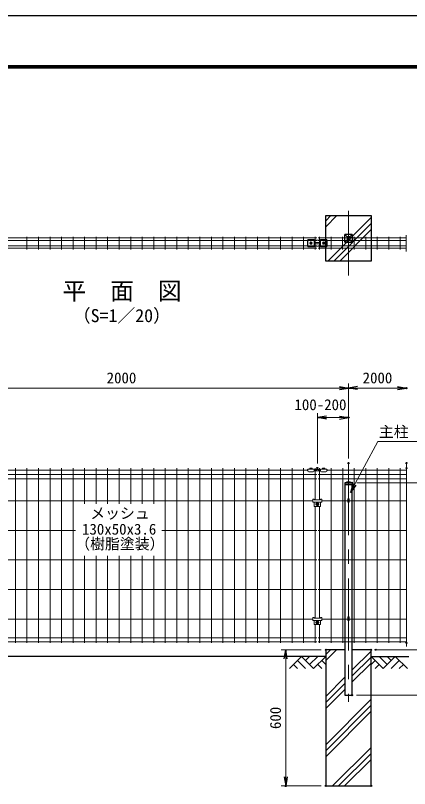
# Model space of a CAD drawing. Units: millimetres, scale not verified. Extents: x -4200 to 4200, y -2970 to 2970.
# Drawn here: x -2467 to -731, y -435 to 2970 of the extents above; entities that cross this region are included whole.
import ezdxf
from ezdxf.enums import TextEntityAlignment as Align

# ---------------------------------------------------------------- set-up
doc = ezdxf.new("R2010")
doc.units = ezdxf.units.MM
doc.header["$LTSCALE"] = 10
doc.header["$PDMODE"] = 32
doc.header["$PDSIZE"] = 5
doc.linetypes.add('USER1', pattern=[50.8, 31.75, -6.35, 6.35, -6.35])
for name, color, linetype, lineweight in [('0-0_D-TTL-TXT', 7, 'Continuous', 25), ('0-1_D-BGD', 7, 'Continuous', 25), ('0-2_D-STR4', 7, 'Continuous', 25), ('0-3_D-STR-DIM', 7, 'Continuous', 13), ('0-4_D-STR3', 3, 'Continuous', 13), ('0-5_D-BMK', 2, 'USER1', 13), ('0-6_D-STR1', 1, 'Continuous', 25), ('0-7_D-STR2', 7, 'Continuous', 13), ('0-8_D-DCR-HCH', 7, 'Continuous', 13), ('0-B_D-STR-TXT', 7, 'Continuous', 25), ('0-C_D-TTL', 7, 'Continuous', 25)]:
    doc.layers.add(name, color=color, linetype=linetype, lineweight=lineweight)
doc.layers.add('0-9_0', color=7, linetype='Continuous')
doc.layers.add('0-A_Defpoints', color=7, linetype='Continuous')
doc.styles.add('ＭＳ ゴシック', font='')
doc.styles.get('ＭＳ ゴシック').set_extended_font_data('MS Gothic')

# ---------------------------------------------------------------- blocks, each defined once
blk = doc.blocks.new('_Open')
at = {"layer": '0-9_0'}
blk.add_line((-10, 1.667), (0, 0), dxfattribs=at)
blk.add_lwpolyline([(-10, -1.667), (0, 0), (-10, 0)], dxfattribs=at)

msp = doc.modelspace()

# ---------------------------------------------------------------- linework, layer by layer
at = {"layer": '0-1_D-BGD'}
for p, q in [((-1100.13, 146.6), (-2900.13, 146.6)), ((-900.13, 146.6), (-734.67, 146.6))]:
    msp.add_line(p, q, dxfattribs=at)
at = {"layer": '0-2_D-STR4'}
msp.add_lwpolyline([(-1100.13, 2088.52), (-900.13, 2088.52), (-900.13, 1888.52), (-1100.13, 1888.52)], close=True, dxfattribs=at)
msp.add_lwpolyline([(-1015.63, 176.6), (-1100.13, 176.6), (-1100.13, -423.4), (-900.13, -423.4), (-900.13, 176.6), (-984.63, 176.6)], dxfattribs=at)
at = {"layer": '0-3_D-STR-DIM'}
for p, q in [((-745.79, 2003.31), (-745.79, 1931.11)), ((-2960.13, 1328.86), (-1040.13, 1328.86)), ((-1000.13, 1018.86), (-1000.13, 1348.86)), ((-1000.13, 1018.86), (-1000.13, 1348.86)), ((-960.13, 1328.86), (-784.67, 1328.86)), ((-1137.06, 997.01), (-1137.06, 1218.86)), ((-1097.06, 1198.86), (-1040.13, 1198.86)), ((-1000.13, 1018.86), (-1000.13, 1218.86)), ((-744.67, 998.86), (-744.67, 191.34)), ((-963.63, 911.6), (-264.67, 911.6)), ((-1120.13, 176.6), (-1296.53, 176.6)), ((-880.13, 176.6), (-524.67, 176.6)), ((-880.13, 176.6), (-394.67, 176.6)), ((-860.13, 176.6), (-394.67, 176.6)), ((-1276.53, 136.6), (-1276.53, -383.4)), ((-964.63, -23.4), (-394.67, -23.4)), ((-964.63, -23.4), (-264.67, -23.4)), ((-1120.13, -423.4), (-1296.53, -423.4))]:
    msp.add_line(p, q, dxfattribs=at)
at = {"layer": '0-4_D-STR3'}
for p, q in [((-1180.09, 1981.12), (-1180.09, 1954.12)), ((-1178.59, 1981.12), (-1180.09, 1981.12)), ((-1178.59, 1983.7), (-1151.59, 1983.7)), ((-1178.59, 1983.7), (-1178.59, 1951.54)), ((-1151.59, 1983.7), (-1151.59, 1951.54)), ((-1122.59, 1981.12), (-1151.59, 1981.12)), ((-1122.59, 1983.7), (-1122.59, 1951.54)), ((-1122.59, 1983.7), (-1095.59, 1983.7)), ((-1095.59, 1983.7), (-1095.59, 1951.54)), ((-1094.09, 1981.12), (-1095.59, 1981.12)), ((-1094.09, 1954.12), (-1094.09, 1981.12)), ((-1180.09, 1954.12), (-1178.59, 1954.12)), ((-1178.59, 1951.54), (-1151.59, 1951.54)), ((-1167.64, 1972.03), (-1170.19, 1967.62)), ((-1167.64, 1963.21), (-1170.19, 1967.62)), ((-1167.92, 1969.74), (-1166.51, 1968.33)), ((-1167.92, 1965.5), (-1166.51, 1966.91)), ((-1162.54, 1972.03), (-1167.64, 1972.03)), ((-1162.54, 1963.21), (-1167.64, 1963.21)), ((-1167.21, 1970.45), (-1165.8, 1969.03)), ((-1167.21, 1964.79), (-1165.8, 1966.21)), ((-1162.97, 1970.45), (-1164.38, 1969.03)), ((-1162.97, 1964.79), (-1164.38, 1966.21)), ((-1162.26, 1969.74), (-1163.68, 1968.33)), ((-1162.26, 1965.5), (-1163.68, 1966.91)), ((-1162.54, 1972.03), (-1159.99, 1967.62)), ((-1162.54, 1963.21), (-1159.99, 1967.62)), ((-1151.59, 1954.12), (-1122.59, 1954.12)), ((-1150.59, 1970.12), (-1123.59, 1970.12)), ((-1150.59, 1965.12), (-1123.59, 1965.12)), ((-1122.59, 1951.54), (-1095.59, 1951.54)), ((-1111.64, 1972.03), (-1114.19, 1967.62)), ((-1111.64, 1963.21), (-1114.19, 1967.62)), ((-1111.92, 1969.74), (-1110.51, 1968.33)), ((-1111.92, 1965.5), (-1110.51, 1966.91)), ((-1106.54, 1972.03), (-1111.64, 1972.03)), ((-1106.54, 1963.21), (-1111.64, 1963.21)), ((-1111.21, 1970.45), (-1109.8, 1969.03)), ((-1111.21, 1964.79), (-1109.8, 1966.21)), ((-1106.97, 1970.45), (-1108.38, 1969.03)), ((-1106.97, 1964.79), (-1108.38, 1966.21)), ((-1106.26, 1969.74), (-1107.68, 1968.33)), ((-1106.26, 1965.5), (-1107.68, 1966.91)), ((-1106.54, 1972.03), (-1103.99, 1967.62)), ((-1106.54, 1963.21), (-1103.99, 1967.62)), ((-1095.59, 1954.12), (-1094.09, 1954.12)), ((-1180.08, 964.77), (-1180.08, 970.17)), ((-1180.08, 970.17), (-1178.58, 970.17)), ((-1180.08, 964.77), (-1178.58, 964.77)), ((-1178.58, 971.77), (-1151.58, 971.77)), ((-1178.58, 971.77), (-1178.58, 964.27)), ((-1174.58, 960.27), (-1155.58, 960.27)), ((-1170.59, 971.77), (-1170.59, 976.4)), ((-1169.21, 976.77), (-1160.95, 976.77)), ((-1167.84, 971.77), (-1167.84, 976.4)), ((-1162.33, 971.77), (-1162.33, 976.4)), ((-1159.58, 976.4), (-1159.58, 971.77)), ((-1151.58, 971.77), (-1151.58, 964.27)), ((-1151.58, 970.17), (-1122.58, 970.17)), ((-1151.58, 964.77), (-1122.58, 964.77)), ((-1122.58, 971.77), (-1095.58, 971.77)), ((-1122.58, 971.77), (-1122.58, 964.27)), ((-1118.58, 960.27), (-1099.58, 960.27)), ((-1114.6, 971.77), (-1114.6, 976.4)), ((-1113.22, 976.77), (-1104.96, 976.77)), ((-1111.84, 971.77), (-1111.84, 976.4)), ((-1106.34, 971.77), (-1106.34, 976.4)), ((-1103.58, 976.4), (-1103.58, 971.77)), ((-1095.58, 971.77), (-1095.58, 964.27)), ((-1095.58, 970.17), (-1094.08, 970.17)), ((-1095.58, 966.37), (-1094.08, 966.37)), ((-1095.58, 964.77), (-1094.08, 964.77)), ((-1094.08, 970.17), (-1094.08, 964.77)), ((-1157.09, 839.9), (-1157.09, 827.1)), ((-1157.09, 827.1), (-1117.09, 827.1)), ((-1151.09, 837), (-1123.09, 837)), ((-1151.09, 827.1), (-1151.09, 808.1)), ((-1140.56, 818.1), (-1138.56, 818.1)), ((-1137.56, 821.1), (-1137.56, 819.1)), ((-1136.56, 821.1), (-1136.56, 819.1)), ((-1133.56, 818.1), (-1135.56, 818.1)), ((-1123.09, 839.9), (-1123.09, 837)), ((-1123.09, 839.9), (-1117.09, 839.9)), ((-1123.09, 827.1), (-1123.09, 808.1)), ((-1117.09, 839.9), (-1117.09, 827.1)), ((-1002.73, 840.77), (-1002.73, 828.6)), ((-997.53, 840.77), (-997.53, 828.6)), ((-1151.09, 808.1), (-1123.09, 808.1)), ((-1140.56, 817.1), (-1138.56, 817.1)), ((-1137.56, 814.1), (-1137.56, 816.1)), ((-1136.56, 814.1), (-1136.56, 816.1)), ((-1133.56, 817.1), (-1135.56, 817.1)), ((-1157.12, 318.9), (-1151.12, 318.9)), ((-1157.12, 318.9), (-1157.12, 306.1)), ((-1151.12, 318.9), (-1151.12, 316)), ((-1151.12, 316), (-1123.12, 316)), ((-1123.12, 318.9), (-1117.12, 318.9)), ((-1123.12, 318.9), (-1123.12, 316)), ((-1117.12, 318.9), (-1117.12, 306.1)), ((-1002.73, 319.77), (-1002.73, 307.6)), ((-997.53, 319.77), (-997.53, 307.6)), ((-1157.12, 306.1), (-1117.12, 306.1)), ((-1151.12, 306.1), (-1151.12, 287.1)), ((-1151.12, 287.1), (-1123.12, 287.1)), ((-1140.59, 297.1), (-1138.59, 297.1)), ((-1140.59, 296.1), (-1138.59, 296.1)), ((-1137.59, 300.1), (-1137.59, 298.1)), ((-1137.59, 293.1), (-1137.59, 295.1)), ((-1136.59, 300.1), (-1136.59, 298.1)), ((-1136.59, 293.1), (-1136.59, 295.1)), ((-1133.59, 297.1), (-1135.59, 297.1)), ((-1133.59, 296.1), (-1135.59, 296.1)), ((-1123.12, 306.1), (-1123.12, 287.1))]:
    msp.add_line(p, q, dxfattribs=at)
msp.add_lwpolyline([(-1157.09, 839.9), (-1151.09, 839.9), (-1151.09, 837)], dxfattribs=at)
for centre, radius in [((-1165.09, 1967.62), 4.41), ((-1109.09, 1967.62), 4.41), ((-1137.06, 817.6), 6.5), ((-1137.09, 296.6), 6.5)]:
    msp.add_circle(centre, radius, dxfattribs=at)
for centre, radius, start, end in [((-1167.57, 1970.09), 0.5, 44.99953, 224.99952), ((-1167.57, 1965.14), 0.5, 135, 314.99998), ((-1165.09, 1968.87), 3.75, 57.53826, 122.46174), ((-1165.09, 1966.37), 3.75, 237.53826, 302.46174), ((-1167.21, 1967.62), 1, 314.99999, 45), ((-1165.09, 1969.74), 1, 225.00001, 314.99999), ((-1165.09, 1965.5), 1, 45, 135), ((-1162.97, 1967.62), 1, 135, 225.00001), ((-1162.62, 1970.09), 0.5, 315, 135), ((-1162.62, 1965.14), 0.5, 225.00001, 44.99999), ((-1150.59, 1967.62), 2.5, 90, 113.57818), ((-1150.59, 1967.62), 2.5, 246.42182, 270), ((-1123.59, 1967.62), 2.5, 66.42182, 90), ((-1123.59, 1967.62), 2.5, 270, 293.57818), ((-1111.57, 1970.09), 0.5, 44.99953, 224.99952), ((-1111.57, 1965.14), 0.5, 135, 314.99998), ((-1109.09, 1968.87), 3.75, 57.53826, 122.46174), ((-1109.09, 1966.37), 3.75, 237.53826, 302.46174), ((-1111.21, 1967.62), 1, 314.99999, 45), ((-1109.09, 1969.74), 1, 225.00001, 314.99999), ((-1109.09, 1965.5), 1, 45, 135), ((-1106.97, 1967.62), 1, 135, 225.00001), ((-1106.62, 1970.09), 0.5, 315, 135), ((-1106.62, 1965.14), 0.5, 225.00001, 44.99999), ((-1174.58, 964.27), 4, 180, 270), ((-1169.21, 974.02), 2.75, 60, 120), ((-1165.08, 966.31), 10.46, 74.73852, 105.26148), ((-1160.95, 974.02), 2.75, 60, 120), ((-1155.58, 964.27), 4, 270, 0), ((-1118.58, 964.27), 4, 180, 270), ((-1113.22, 974.02), 2.75, 60, 120), ((-1109.09, 966.31), 10.46, 74.73852, 105.26148), ((-1104.96, 974.02), 2.75, 60, 120), ((-1099.58, 964.27), 4, 270, 0), ((-1140.56, 817.6), 0.5, 90.00001, 270), ((-1138.56, 819.1), 1, 270, 0.00001), ((-1137.06, 821.1), 0.5, 0, 179.99999), ((-1135.56, 819.1), 1, 180.00001, 270), ((-1133.56, 817.6), 0.5, 270.00049, 90.00046), ((-1000.13, 828.6), 2.6, 180, 0), ((-1138.56, 816.1), 1, 0, 90), ((-1137.06, 814.1), 0.5, 180.00002, 0.00001), ((-1135.56, 816.1), 1, 90, 180.00001), ((-1000.13, 307.6), 2.6, 180, 0), ((-1140.59, 296.6), 0.5, 90.00001, 270), ((-1138.59, 298.1), 1, 270, 0.00001), ((-1138.59, 295.1), 1, 0, 90), ((-1137.09, 300.1), 0.5, 0, 179.99999), ((-1137.09, 293.1), 0.5, 180.00002, 0.00001), ((-1135.59, 298.1), 1, 180.00001, 270), ((-1135.59, 295.1), 1, 90, 180.00001), ((-1133.59, 296.6), 0.5, 270.00049, 90.00046)]:
    msp.add_arc(centre, radius, start, end, dxfattribs=at)
for centre in [(-1000.13, 840.76), (-1000.13, 319.76)]:
    msp.add_ellipse(centre, major_axis=(-2.6, 0), ratio=0.649974, start_param=3.1415927, end_param=6.2831853, dxfattribs=at)
at = {"layer": '0-5_D-BMK'}
for p, q in [((-1000.13, 2109.12), (-1000.13, 1825.41)), ((-1000.13, 998.86), (-1000.13, -53.4))]:
    msp.add_line(p, q, dxfattribs=at)
at = {"layer": '0-6_D-STR1'}
for p, q in [((-983.63, 2005.02), (-1016.63, 2005.02)), ((-1016.63, 1972.02), (-1016.63, 2005.02)), ((-1006.13, 1994.52), (-1016.63, 2005.02)), ((-1006.13, 1982.52), (-1016.63, 1972.02)), ((-994.13, 1994.52), (-1006.13, 1994.52)), ((-1006.13, 1994.52), (-1006.13, 1982.52)), ((-994.13, 1982.52), (-1006.13, 1982.52)), ((-994.13, 1994.52), (-983.63, 2005.02)), ((-994.13, 1994.52), (-994.13, 1982.52)), ((-983.63, 1972.02), (-994.13, 1982.52)), ((-983.63, 2005.02), (-983.63, 1972.02)), ((-1016.63, 1972.02), (-983.63, 1972.02)), ((-1016.63, 911.6), (-1006.13, 915.6)), ((-1016.63, 911.6), (-983.63, 911.6)), ((-1016.63, 911.6), (-1016.63, 904.6)), ((-1016.63, 904.6), (-983.63, 904.6)), ((-1015.63, 904.6), (-1015.63, -23.4)), ((-1006.13, 915.6), (-994.13, 915.6)), ((-994.13, 915.6), (-983.63, 911.6)), ((-984.63, 904.6), (-984.63, -23.4)), ((-983.63, 911.6), (-983.63, 904.6)), ((-1015.63, -23.4), (-984.63, -23.4))]:
    msp.add_line(p, q, dxfattribs=at)
at = {"layer": '0-7_D-STR2'}
for p, q in [((-3134.09, 1990.22), (-1140.09, 1990.22)), ((-3095.59, 1978.92), (-1140.09, 1978.92)), ((-2416.35, 1995.62), (-2416.35, 1939.62)), ((-2365.58, 1995.62), (-2365.58, 1939.62)), ((-2314.81, 1995.62), (-2314.81, 1939.62)), ((-2264.04, 1995.62), (-2264.04, 1939.62)), ((-2213.27, 1995.62), (-2213.27, 1939.62)), ((-2162.5, 1995.62), (-2162.5, 1939.62)), ((-2111.73, 1995.62), (-2111.73, 1939.62)), ((-2060.96, 1995.62), (-2060.96, 1939.62)), ((-2010.19, 1995.62), (-2010.19, 1939.62)), ((-1959.42, 1995.62), (-1959.42, 1939.62)), ((-1908.65, 1995.62), (-1908.65, 1939.62)), ((-1857.89, 1995.62), (-1857.89, 1939.62)), ((-1807.12, 1995.62), (-1807.12, 1939.62)), ((-1756.35, 1995.62), (-1756.35, 1939.62)), ((-1705.58, 1995.62), (-1705.58, 1939.62)), ((-1654.81, 1995.62), (-1654.81, 1939.62)), ((-1604.04, 1995.62), (-1604.04, 1939.62)), ((-1553.27, 1995.62), (-1553.27, 1939.62)), ((-1502.5, 1995.62), (-1502.5, 1939.62)), ((-1451.73, 1995.62), (-1451.73, 1939.62)), ((-1400.96, 1995.62), (-1400.96, 1939.62)), ((-1350.19, 1995.62), (-1350.19, 1939.62)), ((-1299.42, 1995.62), (-1299.42, 1939.62)), ((-1248.65, 1995.62), (-1248.65, 1939.62)), ((-1197.89, 1995.62), (-1197.89, 1939.62)), ((-1147.07, 1995.62), (-1147.07, 1939.62)), ((-1134.09, 1990.22), (-745.79, 1990.22)), ((-1134.09, 1978.92), (-745.79, 1978.92)), ((-1127.12, 1995.62), (-1127.12, 1939.62)), ((-1076.35, 1995.62), (-1076.35, 1939.62)), ((-1025.58, 1995.62), (-1025.58, 1939.62)), ((-974.81, 1995.62), (-974.81, 1939.62)), ((-924.04, 1995.62), (-924.04, 1939.62)), ((-873.27, 1995.62), (-873.27, 1939.62)), ((-822.5, 1995.62), (-822.5, 1939.62)), ((-771.73, 1995.62), (-771.73, 1939.62)), ((-3134.09, 1945.02), (-1140.09, 1945.02)), ((-3095.59, 1956.32), (-1140.09, 1956.32)), ((-1134.09, 1956.32), (-745.79, 1956.32)), ((-1134.09, 1945.02), (-745.79, 1945.02)), ((-1178.58, 968.17), (-3095.6, 968.17)), ((-2467.08, 976.6), (-2467.08, 206.6)), ((-2416.31, 976.6), (-2416.31, 206.6)), ((-2365.54, 976.6), (-2365.54, 206.6)), ((-2314.77, 976.6), (-2314.77, 206.6)), ((-2264, 976.6), (-2264, 206.6)), ((-2213.23, 976.6), (-2213.23, 206.6)), ((-2162.46, 976.6), (-2162.46, 818.79)), ((-2111.69, 976.6), (-2111.69, 818.79)), ((-2060.92, 976.6), (-2060.92, 818.79)), ((-2010.15, 976.6), (-2010.15, 818.79)), ((-1959.38, 976.6), (-1959.38, 818.79)), ((-1908.61, 976.6), (-1908.61, 818.79)), ((-1857.85, 976.6), (-1857.85, 818.79)), ((-1807.08, 976.6), (-1807.08, 206.6)), ((-1756.31, 976.6), (-1756.31, 206.6)), ((-1705.54, 976.6), (-1705.54, 206.6)), ((-1654.77, 976.6), (-1654.77, 206.6)), ((-1604, 976.6), (-1604, 206.6)), ((-1553.23, 976.6), (-1553.23, 206.6)), ((-1502.46, 976.6), (-1502.46, 206.6)), ((-1451.69, 976.6), (-1451.69, 206.6)), ((-1400.92, 976.6), (-1400.92, 206.6)), ((-1350.15, 976.6), (-1350.15, 206.6)), ((-1299.38, 976.6), (-1299.38, 206.6)), ((-1248.61, 976.6), (-1248.61, 206.6)), ((-1197.85, 976.6), (-1197.85, 206.6)), ((-1140.08, 968.17), (-1151.58, 968.17)), ((-1147.08, 976.6), (-1147.08, 837)), ((-1122.58, 968.17), (-1134.09, 968.17)), ((-1127.08, 976.6), (-1127.08, 837)), ((-744.67, 968.17), (-1095.58, 968.17)), ((-1076.31, 976.6), (-1076.31, 206.6)), ((-1025.54, 976.6), (-1025.54, 206.6)), ((-974.77, 976.6), (-974.77, 206.6)), ((-924, 976.6), (-924, 206.6)), ((-873.23, 976.6), (-873.23, 206.6)), ((-822.46, 976.6), (-822.46, 206.6)), ((-771.69, 976.6), (-771.69, 206.6)), ((-1140.08, 948.6), (-3134.09, 948.6)), ((-1140.08, 929.03), (-3134.09, 929.03)), ((-744.67, 948.6), (-1134.09, 948.6)), ((-744.67, 929.03), (-1134.09, 929.03)), ((-1157.09, 832.6), (-2997.53, 832.6)), ((-1002.73, 832.6), (-1117.09, 832.6)), ((-744.67, 832.6), (-997.53, 832.6)), ((-1147.08, 808.1), (-1147.08, 316)), ((-1127.08, 808.1), (-1127.08, 316)), ((-2202.17, 702.35), (-3134.09, 702.35)), ((-1140.08, 702.35), (-1822.1, 702.35)), ((-744.67, 702.35), (-1134.09, 702.35)), ((-2162.46, 589.98), (-2162.46, 206.6)), ((-2111.69, 589.98), (-2111.69, 206.6)), ((-2060.92, 589.98), (-2060.92, 206.6)), ((-2010.15, 589.98), (-2010.15, 206.6)), ((-1959.38, 589.98), (-1959.38, 206.6)), ((-1908.61, 589.98), (-1908.61, 206.6)), ((-1857.85, 589.98), (-1857.85, 206.6)), ((-1140.08, 572.1), (-3134.09, 572.1)), ((-744.67, 572.1), (-1134.09, 572.1)), ((-1140.08, 441.85), (-3134.09, 441.85)), ((-744.67, 441.85), (-1134.09, 441.85)), ((-1157.12, 311.6), (-2997.53, 311.6)), ((-1002.73, 311.6), (-1117.12, 311.6)), ((-744.67, 311.6), (-997.53, 311.6)), ((-1147.08, 287.1), (-1147.08, 206.6)), ((-1127.08, 287.1), (-1127.08, 206.6)), ((-1140.08, 229.63), (-3134.09, 229.63)), ((-1140.08, 212), (-3134.09, 212)), ((-744.67, 229.63), (-1134.09, 229.63)), ((-744.67, 212), (-1134.09, 212))]:
    msp.add_line(p, q, dxfattribs=at)
at = {"layer": '0-8_D-DCR-HCH'}
for p, q in [((-1100.13, 2038.96), (-1050.58, 2088.52)), ((-1100.13, 2065.48), (-1077.09, 2088.52)), ((-1091.48, 1888.52), (-900.13, 2079.86)), ((-1064.96, 1888.52), (-900.13, 2053.35)), ((-1038.44, 1888.52), (-900.13, 2026.83)), ((-1100.13, 129.77), (-1053.3, 176.6)), ((-1100.13, 156.29), (-1079.82, 176.6)), ((-984.63, 86.17), (-900.13, 170.67)), ((-1206.56, 146.6), (-1259.77, 93.39)), ((-1206.56, 146.6), (-1153.35, 93.39)), ((-1188.82, 128.86), (-1171.08, 146.6)), ((-1171.08, 111.13), (-1135.61, 146.6)), ((-1153.35, 93.39), (-1100.13, 146.6)), ((-984.63, 59.66), (-900.13, 144.16)), ((-846.92, 93.39), (-900.13, 146.6)), ((-829.18, 111.13), (-864.66, 146.6)), ((-793.71, 146.6), (-846.92, 93.39)), ((-811.35, 128.77), (-829.18, 146.6)), ((-793.71, 146.6), (-740.5, 93.39)), ((-1242.03, 111.13), (-1224.21, 93.39)), ((-1224.3, 128.86), (-1188.66, 93.39)), ((-1135.61, 111.13), (-1117.79, 93.39)), ((-1117.87, 128.86), (-1100.13, 111.21)), ((-984.63, 33.14), (-900.13, 117.64)), ((-882.4, 128.86), (-900.13, 111.21)), ((-864.66, 111.13), (-882.48, 93.39)), ((-775.97, 128.86), (-811.61, 93.39)), ((-758.24, 111.13), (-776.05, 93.39)), ((-1100.13, -29.33), (-1015.63, 55.17)), ((-1100.13, -55.84), (-1015.63, 28.66)), ((-1100.13, -82.36), (-1015.63, 2.14)), ((-1100.13, -241.46), (-900.13, -41.46)), ((-1100.13, -267.98), (-900.13, -67.98)), ((-1100.13, -294.49), (-900.13, -94.49)), ((-1069.94, -423.4), (-900.13, -253.59)), ((-1043.42, -423.4), (-900.13, -280.11)), ((-1016.91, -423.4), (-900.13, -306.62))]:
    msp.add_line(p, q, dxfattribs=at)
at = {"layer": '0-A_Defpoints'}
for p in [(-1000.13, 1328.86), (-744.67, 1328.86), (-1000.13, 1198.86), (-1000.13, 998.86), (-744.67, 998.86), (-1137.06, 977.01), (-744.67, 976.6), (-983.63, 911.6), (-744.67, 206.6), (-1100.13, 176.6), (-900.13, 176.6), (-880.13, 176.6), (-984.63, -23.4), (-1276.53, -423.4), (-1100.13, -423.4), (-900.13, -423.4)]:
    msp.add_point(p, dxfattribs=at)
at = {"layer": '0-B_D-STR-TXT', "lineweight": 13}
msp.add_lwpolyline([(-343.74, 1094.11), (-870.98, 1094.11), (-990.77, 870.47)], dxfattribs=at)
at = {"layer": '0-C_D-TTL', "color": 2}
msp.add_lwpolyline([(-4199.68, 2970.23), (4200.32, 2970.23), (4200.32, -2969.77), (-4199.68, -2969.77)], close=True, dxfattribs=at)
at = {"layer": '0-C_D-TTL'}
for points in [[(-3929.68, 2750.23), (3930.32, 2750.23), (3930.32, -2749.77), (-3929.68, -2749.77)], [(-3927.18, 2747.73), (3927.82, 2747.73), (3927.82, -2747.27), (-3927.18, -2747.27)], [(-3924.68, 2745.23), (3925.32, 2745.23), (3925.32, -2744.77), (-3924.68, -2744.77)], [(-3922.18, 2742.73), (3922.82, 2742.73), (3922.82, -2742.27), (-3922.18, -2742.27)], [(-3919.68, 2740.23), (3920.32, 2740.23), (3920.32, -2739.77), (-3919.68, -2739.77)]]:
    msp.add_lwpolyline(points, close=True, dxfattribs=at)

# ---------------------------------------------------------------- block references
at = {"layer": '0-3_D-STR-DIM', "xscale": 4, "yscale": 4}
for p in [(-1000.13, 1328.86), (-744.67, 1328.86), (-1000.13, 1198.86)]:
    msp.add_blockref('_Open', p, dxfattribs=at)
for p, rotation in [((-1000.13, 1328.86), 180), ((-1137.06, 1198.86), 180), ((-1276.53, 176.6), 90), ((-1276.53, -423.4), 270)]:
    msp.add_blockref('_Open', p, dxfattribs=dict(at, rotation=rotation))
at = {"layer": '0-B_D-STR-TXT', "xscale": 4, "yscale": 4, "rotation": 241.82519}
msp.add_blockref('_Open', (-991.71, 868.71), dxfattribs=at)

# ---------------------------------------------------------------- texts
at = {"layer": '0-0_D-TTL-TXT', "style": 'ＭＳ ゴシック'}
for s, height, p in [('平\u3000面\u3000図', 76.98, (-2260.03, 1695.32)), ('（S=1／20）', 57.7, (-2214.55, 1602.13))]:
    msp.add_text(s, height=height, dxfattribs=at).set_placement(p, align=Align.BOTTOM_LEFT)
at = {"layer": '0-3_D-STR-DIM', "style": 'ＭＳ ゴシック'}
for s, p in [('2000', (-2065.38, 1335.61)), ('2000', (-937.65, 1335.61)), ('100-200', (-1237.91, 1217.48))]:
    msp.add_text(s, height=48.09, dxfattribs=at).set_placement(p, align=Align.BOTTOM_LEFT)
msp.add_text('600', height=48.09, rotation=90, dxfattribs=at).set_placement((-1283.28, -172.65), align=Align.BOTTOM_LEFT)
at = {"layer": '0-B_D-STR-TXT', "style": 'ＭＳ ゴシック'}
for s, p in [('主柱 □31x31x1.6', (-866.13, 1098.37)), ('メッシュ', (-2137.9, 739.48)), ('130x50x3.6', (-2173.82, 669.15)), ('（樹脂塗装）', (-2203.99, 604.56))]:
    msp.add_text(s, height=48.09, dxfattribs=at).set_placement(p, align=Align.BOTTOM_LEFT)

doc.saveas('drawing.dxf')
